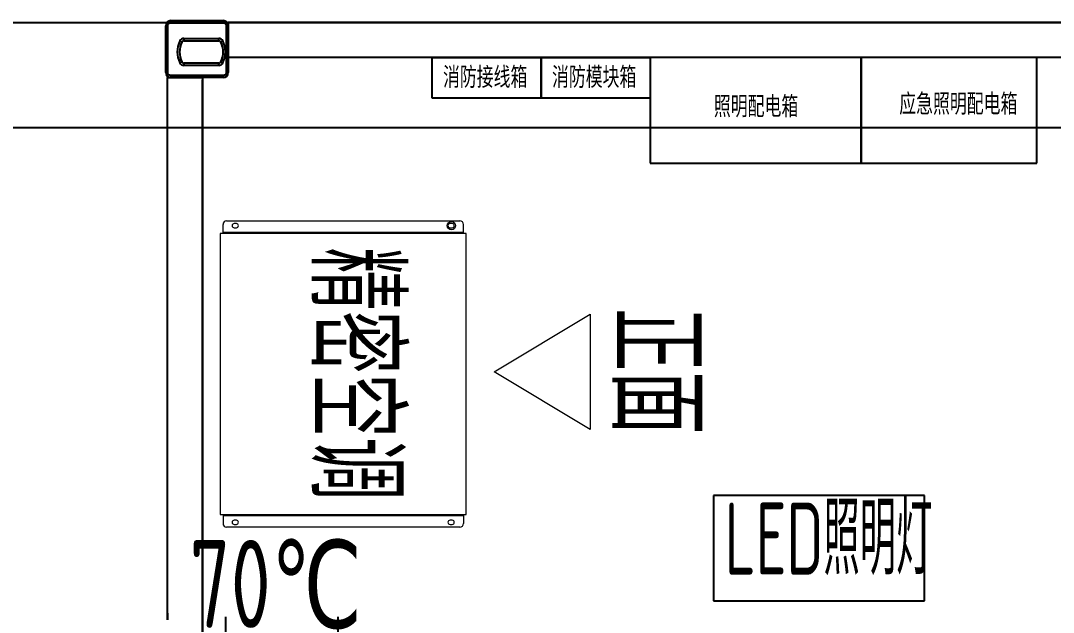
# Model space of a CAD drawing. Extents: x 758840 to 1108724, y -102573 to 143521.
# Drawn here: x 827258 to 830195, y 72004 to 73687 of the extents above; entities that cross this region are included whole.
import ezdxf
from ezdxf.enums import TextEntityAlignment as Align

# ---------------------------------------------------------------- set-up
doc = ezdxf.new("R2010")
doc.units = 0
doc.header["$LTSCALE"] = 1000
doc.header["$MEASUREMENT"] = 0
doc.linetypes.add('DASHDOT', pattern=[1, 0.5, -0.25, 0, -0.25])
for name, color, linetype in [('02电气-设备', 255, 'Continuous'), ('02电气-设备基础', 252, 'Continuous'), ('0421-暖通-风管-变压器区域排风', 3, 'Continuous'), ('DX', 3, 'DASHDOT'), ('LWIRE', 1, 'Continuous')]:
    doc.layers.add(name, color=color, linetype=linetype)
doc.layers.add('ACS_KT_LH', color=51, linetype='ACS-LH', lineweight=60)
doc.styles.add('_TEL_DIM', font='SIMPLEX', dxfattribs={"width": 0.8, "height": 3.5, "bigfont": 'HZTXT'})
doc.styles.add('Huarun_ziti', font='gbenor.shx', dxfattribs={"width": 0.7, "bigfont": 'gbcbig.shx'})
doc.styles.get("Standard").update_dxf_attribs({"font": 'gbenor.shx', "bigfont": 'gbcbig.shx'})
doc.styles.add('TSSD_Dimension', font='Tssdeng.shx', dxfattribs={"width": 0.7, "bigfont": 'tssdchn.shx'})
doc.styles.add('宋体', font='', dxfattribs={"width": 0.7})
doc.styles.get('宋体').set_extended_font_data('SimSun')
doc.linetypes.add('ACS-LH', pattern='A,1,-0.25,1,-0.25,1,-0.25,1,-0.4,["LH",宋体,S=0.25,R=0,X=-0.2,Y=-0.1],-0.4', length=5.55)

# ---------------------------------------------------------------- blocks, each defined once
blk = doc.blocks.new('空调新风一体机')
at = {"layer": 'ACS_KT_LH', "linetype": 'ByBlock', "lineweight": 15}
for p, q in [((304.8, 1052.5), (632.7, 1052.5)), ((468.7, 779.5), (304.8, 1052.5)), ((632.7, 1052.5), (468.7, 779.5))]:
    blk.add_line(p, q, dxfattribs=at)
at = {"layer": 'DX', "linetype": 'ByBlock', "lineweight": 13}
for p, q in [((39.6, 18.1), (39.6, 681.8)), ((71.9, 691.8), (49.6, 691.8)), ((71.9, 8.1), (71.9, 691.8)), ((74.6, 691.8), (71.9, 691.8)), ((74.6, 8.1), (74.6, 691.8)), ((875.4, 691.8), (875.4, 8.1)), ((875.4, 691.8), (878.1, 691.8)), ((878.1, 691.8), (878.1, 8.1)), ((878.1, 691.8), (900.4, 691.8)), ((910.4, 681.8), (910.4, 18.1)), ((47, 660), (47, 654)), ((59, 654), (59, 660)), ((891, 660), (891, 654)), ((903, 654), (903, 660)), ((47, 46), (47, 40)), ((59, 40), (59, 46)), ((891, 46), (891, 40)), ((903, 40), (903, 46)), ((71.9, 8.1), (49.6, 8.1)), ((74.6, 8.1), (71.9, 8.1)), ((875.4, 8.1), (878.1, 8.1)), ((878.1, 8.1), (900.4, 8.1))]:
    blk.add_line(p, q, dxfattribs=at)
blk.add_lwpolyline([(75, 700), (75, 0), (875, 0), (875, 700)], close=True, dxfattribs=at)
blk.add_circle((53.1, 657.8), 11.8, dxfattribs=at)
for centre, radius, start, end in [((49.6, 681.8), 10, 90, 180), ((900.4, 681.8), 10, 0, 90), ((53, 660), 6, 0, 180), ((53, 654), 6, 180, 0), ((897, 660), 6, 0, 180), ((897, 654), 6, 180, 0), ((53, 46), 6, 0, 180), ((53, 40), 6, 180, 0), ((897, 46), 6, 0, 180), ((897, 40), 6, 180, 0), ((49.6, 18.1), 10, 180, 270), ((900.4, 18.1), 10, 270, 0)]:
    blk.add_arc(centre, radius, start, end, dxfattribs=at)
at = {"linetype": 'ByBlock', "lineweight": 15}
blk.add_text('正面', height=250, dxfattribs=at).set_placement((287.2, 1115.2))
at = {"layer": 'LWIRE', "lineweight": -3}
blk.add_text('精密空调', height=250, dxfattribs=at).set_placement((114.9, 259.7))
blk = doc.blocks.new('BD4-SRAL0101')
at = {"layer": '02电气-设备'}
for p, q in [((8358996.4, -4140599.4), (8359145.4, -4140599.4)), ((8358996.4, -4140605.4), (8358996.4, -4140599.4)), ((8358996.4, -4140605.4), (8359145.4, -4140605.4)), ((8359145.4, -4140605.4), (8359145.4, -4140599.4)), ((8359159.9, -4140604.4), (8359159.9, -4140613.9)), ((8372519.9, -4140604.4), (8359159.9, -4140604.4)), ((8358981.9, -4140746.9), (8358981.9, -4140613.9)), ((8358987.9, -4140613.9), (8358981.9, -4140613.9)), ((8358987.9, -4140746.9), (8358987.9, -4140613.9)), ((8359153.9, -4140613.9), (8359153.9, -4140746.9)), ((8359159.9, -4140613.9), (8359153.9, -4140613.9)), ((8359159.9, -4140613.9), (8359159.9, -4140746.9)), ((8359028.2, -4140660.2), (8359022.4, -4140657.2)), ((8359034, -4140650.1), (8359132.8, -4140650.1)), ((8359034, -4140650.1), (8359034, -4140656.6)), ((8359034, -4140656.6), (8359132.8, -4140656.6)), ((8359132.8, -4140656.6), (8359132.8, -4140650.1)), ((8359144.4, -4140657.2), (8359138.6, -4140660.2)), ((8359028.2, -4140716.6), (8359022.4, -4140719.5)), ((8359132.8, -4140720.1), (8359034, -4140720.1)), ((8359034, -4140720.1), (8359034, -4140726.6)), ((8359132.8, -4140726.6), (8359034, -4140726.6)), ((8359132.8, -4140726.6), (8359132.8, -4140720.1)), ((8359138.6, -4140716.6), (8359144.4, -4140719.5)), ((8372519.9, -4140704.4), (8359159.9, -4140704.4)), ((8359740, -4140704.4), (8360050, -4140704.4)), ((8359740, -4140819.4), (8359740, -4140704.4)), ((8360050, -4140704.4), (8360360, -4140704.4)), ((8360050, -4140819.4), (8360050, -4140704.4)), ((8360050, -4140704.4), (8360050, -4140819.4)), ((8360360, -4140704.4), (8360360, -4140819.4)), ((8360360, -4140704.4), (8360360, -4141004.4)), ((8360960, -4140704.4), (8360360, -4140704.4)), ((8361460, -4140704.4), (8360960, -4140704.4)), ((8360960, -4140704.4), (8360960, -4141004.4)), ((8360960, -4141004.4), (8360960, -4140704.4)), ((8361460, -4141004.4), (8361460, -4140704.4)), ((8358987.9, -4140746.9), (8358981.9, -4140746.9)), ((8359145.4, -4140755.4), (8358996.4, -4140755.4)), ((8358996.4, -4140755.4), (8358996.4, -4140761.4)), ((8359145.4, -4140755.4), (8359145.4, -4140761.4)), ((8359153.9, -4140746.9), (8359159.9, -4140746.9)), ((8359159.9, -4140747.1), (8359159.9, -4140746.9)), ((8358986.9, -4140761.4), (8359086.9, -4140761.4)), ((8358986.9, -4143637.4), (8358986.9, -4140761.4)), ((8359145.4, -4140761.4), (8358996.4, -4140761.4)), ((8359086.9, -4140761.4), (8359086.9, -4143637.4)), ((8359086.9, -4143637.4), (8359086.9, -4140767.4)), ((8360050, -4140819.4), (8359740, -4140819.4)), ((8360360, -4140819.4), (8360050, -4140819.4)), ((8360360, -4141004.4), (8360960, -4141004.4)), ((8360960, -4141004.4), (8361460, -4141004.4)), ((8361140, -4141949.8), (8360540, -4141949.8)), ((8360540, -4141949.8), (8360540, -4142249.8)), ((8361140, -4142249.8), (8361140, -4141949.8)), ((8360540, -4142249.8), (8361140, -4142249.8))]:
    blk.add_line(p, q, dxfattribs=at)
for centre, radius, start, end in [((8358996.4, -4140613.9), 14.5, 90, 180), ((8359145.4, -4140613.9), 14.5, 0, 90), ((8359083.4, -4140688.4), 68.5, 152.938, 207.062), ((8359083.4, -4140688.4), 62, 152.938, 207.062), ((8359034, -4140663.1), 13, 90, 152.938), ((8359034, -4140663.1), 6.5, 90, 152.938), ((8359132.8, -4140663.1), 13, 27.062, 90), ((8359132.8, -4140663.1), 6.5, 27.062, 90), ((8359083.4, -4140688.4), 62, 332.938, 27.062), ((8359083.4, -4140688.4), 68.5, 332.938, 27.062), ((8359034, -4140713.6), 13, 207.062, 270), ((8359034, -4140713.6), 6.5, 207.062, 270), ((8359132.8, -4140713.6), 6.5, 270, 332.938), ((8359132.8, -4140713.6), 13, 270, 332.938), ((8358996.4, -4140746.9), 14.5, 180, 270), ((8359145.4, -4140746.9), 14.5, 270, 0), ((8359145.6, -4140747.1), 14.3, 270, 0)]:
    blk.add_arc(centre, radius, start, end, dxfattribs=at)
for points, knots in [([(8358987.9, -4140613.9), (8358988, -4140612.8), (8358988.2, -4140611.2), (8358989.2, -4140609.2), (8358990.3, -4140607.8), (8358991.7, -4140606.7), (8358993.7, -4140605.7), (8358995.3, -4140605.5), (8358996.4, -4140605.4)], [0, 0, 0, 0, 0.23946, 0.368352, 0.49999, 0.631653, 0.760561, 1, 1, 1, 1]), ([(8359145.4, -4140605.4), (8359146.5, -4140605.5), (8359148.1, -4140605.7), (8359150.1, -4140606.7), (8359151.4, -4140607.8), (8359152.5, -4140609.2), (8359153.6, -4140611.2), (8359153.8, -4140612.8), (8359153.9, -4140613.9)], [0, 0, 0, 0, 0.23944, 0.368348, 0.499985, 0.631647, 0.760539, 1, 1, 1, 1]), ([(8358996.4, -4140755.4), (8358995.3, -4140755.3), (8358993.7, -4140755.1), (8358991.7, -4140754), (8358990.3, -4140752.9), (8358989.2, -4140751.6), (8358988.2, -4140749.6), (8358988, -4140747.9), (8358987.9, -4140746.9)], [0, 0, 0, 0, 0.239441, 0.368348, 0.500011, 0.631634, 0.760542, 1, 1, 1, 1]), ([(8359153.9, -4140746.9), (8359153.8, -4140747.9), (8359153.6, -4140749.6), (8359152.5, -4140751.6), (8359151.4, -4140752.9), (8359150.1, -4140754), (8359148.1, -4140755.1), (8359146.5, -4140755.3), (8359145.4, -4140755.4)], [0, 0, 0, 0, 0.23946, 0.368367, 0.500014, 0.63165, 0.760558, 1, 1, 1, 1])]:
    blk.add_open_spline(points, degree=3, knots=knots, dxfattribs=at)
at = {"layer": '02电气-设备', "color": 5, "rotation": 270}
blk.add_blockref('空调新风一体机', (8359136.9, -4141129.4), dxfattribs=at)
at = {"layer": '02电气-设备'}
for s, height, style, width, p in [('消防接线箱', 60, '_TEL_DIM', 0.8, (8359770.7, -4140790.7)), ('消防模块箱', 60, '_TEL_DIM', 0.8, (8360080.7, -4140790.7)), ('LED照明灯', 204.8, 'Huarun_ziti', 0.7, (8360572.1, -4142175.1))]:
    blk.add_text(s, height=height, dxfattribs=dict(at, style=style, width=width)).set_placement(p)
at = {"layer": '02电气-设备', "style": '_TEL_DIM', "width": 0.8}
for s, rotation, p in [('照明配电箱', 360, (8360541.3, -4140874.1)), ('应急照明配电箱', 0, (8361068.5, -4140866.9))]:
    blk.add_text(s, height=60, rotation=rotation, dxfattribs=at).set_placement(p)
blk = doc.blocks.new('ZLFJP')
at = {"color": 4}
for p, q in [((1, 0.5), (0, 0.5)), ((0, 0.5), (0, -0.5)), ((1, -0.5), (1, 0.5)), ((0, -0.5), (1, -0.5))]:
    blk.add_line(p, q, dxfattribs=at)
at = {"color": 7}
for p, q in [((0.1605, -0.1347), (0.6505, 0.1347)), ((0.6505, -0.1347), (0.1605, 0.1347)), ((0.6505, 0.1347), (0.1605, 0.1347)), ((0.1605, 0.1347), (0.1605, -0.1347)), ((0.6505, 0.1347), (0.6505, -0.1347)), ((0.6505, -0.1347), (0.6505, 0.1347)), ((0.1605, -0.1347), (0.6505, -0.1347))]:
    blk.add_line(p, q, dxfattribs=at)
blk.add_line((0, 0), (1, 0))
for centre in [(0.7885, 0.2161), (0.7885, -0.2161)]:
    blk.add_ellipse(centre, major_axis=(0, -0.2161), ratio=0.452975)
for p in [(0, 0), (1, 0)]:
    blk.add_point(p)
blk = doc.blocks.new('HFfh2')
for p, q in [((-4.431, 0), (-3.933, 1.945)), ((-3.933, 1.945), (-3.933, -0.007)), ((-5.847, 0), (-1.849, 0)), ((-3.431, 0), (-3.933, -1.958)), ((-1.849, 0.315), (0, 0)), ((-1.849, 0), (-1.849, 0.315)), ((-1.849, 0), (-1.849, -0.315)), ((-3.933, -1.958), (-3.933, -0.007)), ((-1.849, -0.315), (0, 0))]:
    blk.add_line(p, q)
blk = doc.blocks.new('*U485')
blk.add_line((0.35, 0), (-0.35, 0))
blk.add_circle((0, 0), 0.25)
blk = doc.blocks.new('配电区域 中压区域排风')
at = {"layer": '0421-暖通-风管-变压器区域排风', "color": 1}
for p, q in [((794546.2, 206814.7), (794546.2, 205514.7)), ((794866.2, 206814.7), (794866.2, 205514.7)), ((794381.4, 205564.7), (794381.4, 206764.7)), ((795284.9, 206764.7), (794381.4, 206764.7)), ((794481.4, 206764.7), (794381.4, 206764.7)), ((794481.4, 205564.7), (794481.4, 206764.7)), ((794864.5, 206764.7), (794544.5, 206764.7)), ((794544.5, 205564.7), (794544.5, 206764.7)), ((794864.5, 205564.7), (794864.5, 206764.7)), ((795284.9, 205564.7), (795284.9, 206764.7)), ((795284.9, 206164.7), (794381.4, 206164.7)), ((795213.7, 206073.3), (795213.7, 206073.3)), ((795213.7, 205773.3), (795213.7, 205773.3)), ((795284.9, 205564.7), (794381.4, 205564.7)), ((794481.4, 205564.7), (794381.4, 205564.7)), ((794864.5, 205564.7), (794544.5, 205564.7))]:
    blk.add_line(p, q, dxfattribs=at)
blk.add_point((794431.4, 206164.7), dxfattribs=at)
at = {"layer": '0421-暖通-风管-变压器区域排风', "color": 1, "xscale": 293.54886, "yscale": 391.3984800000001, "zscale": 0.6523308, "rotation": 180}
for p in [(795213.7, 206556.1), (795213.7, 206164.7), (795213.7, 205773.3)]:
    blk.add_blockref('ZLFJP', p, dxfattribs=at)
at = {"layer": '0421-暖通-风管-变压器区域排风', "color": 1, "rotation": 180}
for name, p, xscale, yscale in [('*U485', (794689.5, 206164.7), 320, 320), ('HFfh2', (794155.5, 206164.7, 50), 30, 30)]:
    blk.add_blockref(name, p, dxfattribs=dict(at, xscale=xscale, yscale=yscale))
at = {"layer": '0421-暖通-风管-变压器区域排风', "color": 1, "style": 'TSSD_Dimension', "width": 0.7}
blk.add_text('70℃', height=250, dxfattribs=at).set_placement((794689.5, 206908), align=Align.MIDDLE_CENTER)
at = {"layer": '0421-暖通-风管-变压器区域排风', "color": 1}
mesh = blk.add_polymesh((2, 7), dxfattribs=at)
for k, corner in enumerate([(794381.4, 206824.7), (794381.4, 206704.7), (794381.4, 205984.7), (794381.4, 205864.7), (794381.4, 205744.7), (794381.4, 205624.7), (794381.4, 205504.7), (794381.4, 206824.7, 600), (794381.4, 206704.7, 600), (794381.4, 205984.7, 600), (794381.4, 205864.7, 600), (794381.4, 205744.7, 600), (794381.4, 205624.7, 600), (794381.4, 205504.7, 600)]):
    mesh.set_mesh_vertex(divmod(k, 7), corner)
mesh = blk.add_polymesh((2, 7), dxfattribs=at)
for k, corner in enumerate([(794381.4, 206764.7), (794381.4, 206764.7), (794406.4, 206764.7), (794431.4, 206764.7), (794456.4, 206764.7), (794481.4, 206764.7), (794481.4, 206764.7), (794381.4, 206764.7, 600), (794381.4, 206764.7, 600), (794406.4, 206764.7, 600), (794431.4, 206764.7, 600), (794456.4, 206764.7, 600), (794481.4, 206764.7, 600), (794481.4, 206764.7, 600)]):
    mesh.set_mesh_vertex(divmod(k, 7), corner)
mesh = blk.add_polymesh((2, 7), dxfattribs=at)
for k, corner in enumerate([(794481.4, 206764.7), (794481.4, 206664.7), (794481.4, 205964.7), (794481.4, 205864.7), (794481.4, 205764.7), (794481.4, 205664.7), (794481.4, 205564.7), (794481.4, 206764.7, 600), (794481.4, 206664.7, 600), (794481.4, 205964.7, 600), (794481.4, 205864.7, 600), (794481.4, 205764.7, 600), (794481.4, 205664.7, 600), (794481.4, 205564.7, 600)]):
    mesh.set_mesh_vertex(divmod(k, 7), corner)
mesh = blk.add_polymesh((2, 7), dxfattribs=at)
for k, corner in enumerate([(794481.4, 205564.7), (794481.4, 205564.7), (794456.4, 205564.7), (794431.4, 205564.7), (794406.4, 205564.7), (794381.4, 205564.7), (794381.4, 205564.7), (794481.4, 205564.7, 600), (794481.4, 205564.7, 600), (794456.4, 205564.7, 600), (794431.4, 205564.7, 600), (794406.4, 205564.7, 600), (794381.4, 205564.7, 600), (794381.4, 205564.7, 600)]):
    mesh.set_mesh_vertex(divmod(k, 7), corner)

msp = doc.modelspace()

# ---------------------------------------------------------------- linework, layer by layer
at = {"layer": '02电气-设备基础'}
msp.add_lwpolyline([(845796.74, 73382.53), (792096.74, 73382.53), (792096.74, 73682.53), (845796.74, 73682.53)], close=True, dxfattribs=at)

# ---------------------------------------------------------------- block references
at = {"layer": '02电气-设备', "color": 8}
msp.add_blockref('BD4-SRAL0101', (-7531311.39, 4214286.87, 0), dxfattribs=at)
at = {"layer": '0421-暖通-风管-变压器区域排风', "color": 5}
msp.add_blockref('配电区域 中压区域排风', (33294.06, -134822.7, 0), dxfattribs=at)

doc.saveas('drawing.dxf')
